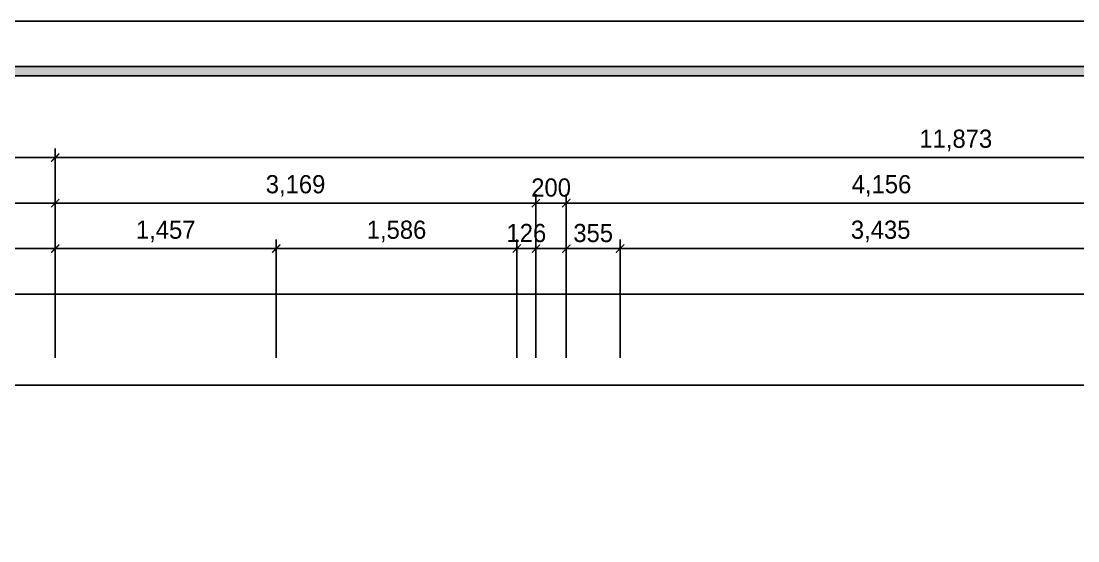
# Model space of a CAD drawing. Header units: millimetres. Extents: x 744 to 27144, y 914 to 19934.
# Drawn here: x 6442 to 13408, y 15907 to 19334 of the extents above; entities that cross this region are included whole.
import ezdxf
from ezdxf.enums import TextEntityAlignment as Align

# ---------------------------------------------------------------- set-up
doc = ezdxf.new("R2010")
doc.units = ezdxf.units.MM
doc.header["$LTSCALE"] = 10
for name, color, linetype in [('FORM(YOURNAME)-1', 1, 'Continuous'), ('FORM(YOURNAME)-11', 1, 'Continuous'), ('치수선', 5, 'Continuous')]:
    doc.layers.add(name, color=color, linetype=linetype)
doc.styles.add('YOURNAME', font='Dotum.ttf')
doc.dimstyles.new('YOURNAME-60', dxfattribs={"dimscale": 60, "dimtxt": 2, "dimasz": 0.9, "dimexe": 1, "dimexo": 3, "dimgap": 0.7, "dimtad": 1, "dimdec": 0, "dimzin": 0, "dimdsep": 46, "dimlunit": 6, "dimtxsty": 'YOURNAME', "dimblk": 'ARCHTICK', "dimcen": 0, "dimclrd": 1, "dimclre": 1, "dimclrt": 7, "dimadec": 0, "dimazin": 0, "dimtfac": 1, "dimtdec": 0, "dimtix": 1, "dimtmove": 2, "dimatfit": 3, "dimldrblk": 'ARCHTICK', "dimfxl": 1, "dimtolj": 1, "dimtzin": 0, "dimarcsym": 0})

# ---------------------------------------------------------------- blocks, each defined once
blk = doc.blocks.new('FORM-ELEVATION')
at = {"layer": 'FORM(YOURNAME)-11'}
h = blk.add_hatch(color=256, dxfattribs=at)
h.dxf.hatch_style = 1
h.paths.add_polyline_path([(-10309, 35708), (71691, 35708), (71691, 35508), (-10309, 35508)])
h.paths.add_polyline_path([(-10309, -21492), (71691, -21492), (71691, -21692), (-10309, -21692)])
at = {"layer": 'Defpoints', "color": 158}
for points in [[(-10309, -21692), (71691, -21692), (71691, 35708), (-10309, 35708)], [(-8309, 33708), (61071, 33708), (61071, -19692), (-8309, -19692)]]:
    blk.add_lwpolyline(points, close=True, dxfattribs=at)
at = {"layer": 'FORM(YOURNAME)-11', "color": 250}
blk.add_lwpolyline([(-11309, -22692), (72691, -22692), (72691, 36708), (-11309, 36708)], close=True, dxfattribs=at)
at = {"layer": 'FORM(YOURNAME)-11'}
blk.add_lwpolyline([(-10309, 35708), (71691, 35708), (71691, 35508), (-10309, 35508)], close=True, dxfattribs=at)
at = {"layer": 'FORM(YOURNAME)-11', "color": 3, "style": 'YOURNAME'}
for tag, height, p in [('1', 451, (71041, -1219)), ('2', 451, (71041, -1863)), ('3', 451, (71041, -3150)), ('4', 451, (71041, -5081)), ('5', 515, (71041, -7398)), ('6', 515, (71041, -9650)), ('7', 515, (71041, -11903)), ('8', 515, (71041, -14155)), ('9', 515, (71041, -16408)), ('10', 515, (66791, -18596)), ('11', 515, (71041, -18660)), ('12', 515, (66791, -20848)), ('13', 515, (71041, -20848))]:
    blk.add_attdef(tag, text='', height=height, dxfattribs=at).set_placement(p, align=Align.MIDDLE_RIGHT)
blk = doc.blocks.new('_ArchTick')
at = {"color": 0, "linetype": 'ByBlock', "const_width": 0.15}
blk.add_lwpolyline([(-0.5, -0.5), (0.5, 0.5)], dxfattribs=at)
blk = doc.blocks.new('*D9')
at = {"layer": 'Defpoints', "color": 0, "transparency": 16777216}
for p in [(9835.4, 18134.1), (6666.4, 16934.1), (9835.4, 16934.1)]:
    blk.add_point(p, dxfattribs=at)
at = {"layer": '치수선', "color": 1, "lineweight": -2, "transparency": 16777216}
for p, q in [((6666.4, 17114.1), (6666.4, 18194.1)), ((9835.4, 17114.1), (9835.4, 18194.1)), ((6666.4, 18134.1), (9835.4, 18134.1))]:
    blk.add_line(p, q, dxfattribs=at)
at = {"layer": '치수선', "color": 1, "lineweight": -2, "transparency": 16777216, "xscale": 54, "yscale": 54, "zscale": 54, "rotation": 180}
blk.add_blockref('_ArchTick', (6666.4, 18134.1), dxfattribs=at)
at = {"layer": '치수선', "color": 1, "lineweight": -2, "transparency": 16777216, "xscale": 54, "yscale": 54, "zscale": 54}
blk.add_blockref('_ArchTick', (9835.4, 18134.1), dxfattribs=at)
at = {"layer": '치수선', "color": 7, "transparency": 16777216, "insert": (8250.9, 18247.7), "char_height": 120, "attachment_point": 5, "style": 'YOURNAME'}
blk.add_mtext('\\A1;3,169', dxfattribs=at)
blk = doc.blocks.new('*D10')
at = {"layer": 'Defpoints', "color": 0, "transparency": 16777216}
for p in [(14191.4, 18134.1), (10035.4, 16934.1), (14191.4, 16934.1)]:
    blk.add_point(p, dxfattribs=at)
at = {"layer": '치수선', "color": 1, "lineweight": -2, "transparency": 16777216}
for p, q in [((10035.4, 17114.1), (10035.4, 18194.1)), ((14191.4, 17114.1), (14191.4, 18194.1)), ((10035.4, 18134.1), (14191.4, 18134.1))]:
    blk.add_line(p, q, dxfattribs=at)
at = {"layer": '치수선', "color": 1, "lineweight": -2, "transparency": 16777216, "xscale": 54, "yscale": 54, "zscale": 54, "rotation": 180}
blk.add_blockref('_ArchTick', (10035.4, 18134.1), dxfattribs=at)
at = {"layer": '치수선', "color": 1, "lineweight": -2, "transparency": 16777216, "xscale": 54, "yscale": 54, "zscale": 54}
blk.add_blockref('_ArchTick', (14191.4, 18134.1), dxfattribs=at)
at = {"layer": '치수선', "color": 7, "transparency": 16777216, "insert": (12113.4, 18247.7), "char_height": 120, "attachment_point": 5, "style": 'YOURNAME'}
blk.add_mtext('\\A1;4,156', dxfattribs=at)
blk = doc.blocks.new('*D25')
at = {"layer": 'Defpoints', "color": 0, "transparency": 16777216}
for p in [(18539.8, 18434.1), (6666.4, 16934.1), (18539.8, 16934.1)]:
    blk.add_point(p, dxfattribs=at)
at = {"layer": '치수선', "color": 1, "lineweight": -2, "transparency": 16777216}
for p, q in [((6666.4, 17114.1), (6666.4, 18494.1)), ((18539.8, 17114.1), (18539.8, 18494.1)), ((6666.4, 18434.1), (18539.8, 18434.1))]:
    blk.add_line(p, q, dxfattribs=at)
at = {"layer": '치수선', "color": 1, "lineweight": -2, "transparency": 16777216, "xscale": 54, "yscale": 54, "zscale": 54, "rotation": 180}
blk.add_blockref('_ArchTick', (6666.4, 18434.1), dxfattribs=at)
at = {"layer": '치수선', "color": 1, "lineweight": -2, "transparency": 16777216, "xscale": 54, "yscale": 54, "zscale": 54}
blk.add_blockref('_ArchTick', (18539.8, 18434.1), dxfattribs=at)
at = {"layer": '치수선', "color": 7, "transparency": 16777216, "insert": (12603.1, 18547.7), "char_height": 120, "attachment_point": 5, "style": 'YOURNAME'}
blk.add_mtext('\\A1;11,873', dxfattribs=at)
blk = doc.blocks.new('*D26')
at = {"layer": 'Defpoints', "color": 0, "transparency": 16777216}
for p in [(10035.4, 18134.1), (9835.4, 16934.1), (10035.4, 16934.1)]:
    blk.add_point(p, dxfattribs=at)
at = {"layer": '치수선', "color": 1, "lineweight": -2, "transparency": 16777216}
for p, q in [((9835.4, 17114.1), (9835.4, 18194.1)), ((10035.4, 17114.1), (10035.4, 18194.1)), ((9835.4, 18134.1), (9781.4, 18134.1)), ((9835.4, 18134.1), (10035.4, 18134.1)), ((10035.4, 18134.1), (10089.4, 18134.1))]:
    blk.add_line(p, q, dxfattribs=at)
at = {"layer": '치수선', "color": 1, "lineweight": -2, "transparency": 16777216, "xscale": 54, "yscale": 54, "zscale": 54}
blk.add_blockref('_ArchTick', (9835.4, 18134.1), dxfattribs=at)
at = {"layer": '치수선', "color": 1, "lineweight": -2, "transparency": 16777216, "xscale": 54, "yscale": 54, "zscale": 54, "rotation": 180}
blk.add_blockref('_ArchTick', (10035.4, 18134.1), dxfattribs=at)
at = {"layer": '치수선', "color": 7, "transparency": 16777216, "insert": (9935.4, 18236.2), "char_height": 120, "attachment_point": 5, "style": 'YOURNAME'}
blk.add_mtext('\\A1;200', dxfattribs=at)
blk = doc.blocks.new('*D55')
at = {"layer": 'Defpoints', "color": 0, "transparency": 16777216}
for p in [(9709.4, 17834.1), (8123.4, 16934.1), (9709.4, 16934.1)]:
    blk.add_point(p, dxfattribs=at)
at = {"layer": '치수선', "color": 1, "lineweight": -2, "transparency": 16777216}
for p, q in [((8123.4, 17114.1), (8123.4, 17894.1)), ((8123.4, 17834.1), (9709.4, 17834.1)), ((9709.4, 17114.1), (9709.4, 17894.1))]:
    blk.add_line(p, q, dxfattribs=at)
at = {"layer": '치수선', "color": 1, "lineweight": -2, "transparency": 16777216, "xscale": 54, "yscale": 54, "zscale": 54, "rotation": 180}
blk.add_blockref('_ArchTick', (8123.4, 17834.1), dxfattribs=at)
at = {"layer": '치수선', "color": 1, "lineweight": -2, "transparency": 16777216, "xscale": 54, "yscale": 54, "zscale": 54}
blk.add_blockref('_ArchTick', (9709.4, 17834.1), dxfattribs=at)
at = {"layer": '치수선', "color": 7, "transparency": 16777216, "insert": (8916.4, 17947.7), "char_height": 120, "attachment_point": 5, "style": 'YOURNAME'}
blk.add_mtext('\\A1;1,586', dxfattribs=at)
blk = doc.blocks.new('*D56')
at = {"layer": 'Defpoints', "color": 0, "transparency": 16777216}
for p in [(8123.4, 17834.1), (6666.4, 16934.1), (8123.4, 16934.1)]:
    blk.add_point(p, dxfattribs=at)
at = {"layer": '치수선', "color": 1, "lineweight": -2, "transparency": 16777216}
for p, q in [((6666.4, 17114.1), (6666.4, 17894.1)), ((6666.4, 17834.1), (8123.4, 17834.1)), ((8123.4, 17114.1), (8123.4, 17894.1))]:
    blk.add_line(p, q, dxfattribs=at)
at = {"layer": '치수선', "color": 1, "lineweight": -2, "transparency": 16777216, "xscale": 54, "yscale": 54, "zscale": 54, "rotation": 180}
blk.add_blockref('_ArchTick', (6666.4, 17834.1), dxfattribs=at)
at = {"layer": '치수선', "color": 1, "lineweight": -2, "transparency": 16777216, "xscale": 54, "yscale": 54, "zscale": 54}
blk.add_blockref('_ArchTick', (8123.4, 17834.1), dxfattribs=at)
at = {"layer": '치수선', "color": 7, "transparency": 16777216, "insert": (7394.9, 17947.7), "char_height": 120, "attachment_point": 5, "style": 'YOURNAME'}
blk.add_mtext('\\A1;1,457', dxfattribs=at)
blk = doc.blocks.new('*D57')
at = {"layer": 'Defpoints', "color": 0, "transparency": 16777216}
for p in [(9835.4, 17834.1), (9709.4, 16934.1), (9835.4, 16934.1)]:
    blk.add_point(p, dxfattribs=at)
at = {"layer": '치수선', "color": 1, "lineweight": -2, "transparency": 16777216}
for p, q in [((9709.4, 17834.1), (9655.4, 17834.1)), ((9709.4, 17114.1), (9709.4, 17894.1)), ((9709.4, 17834.1), (9835.4, 17834.1)), ((9835.4, 17114.1), (9835.4, 17894.1)), ((9835.4, 17834.1), (9889.4, 17834.1))]:
    blk.add_line(p, q, dxfattribs=at)
at = {"layer": '치수선', "color": 1, "lineweight": -2, "transparency": 16777216, "xscale": 54, "yscale": 54, "zscale": 54}
blk.add_blockref('_ArchTick', (9709.4, 17834.1), dxfattribs=at)
at = {"layer": '치수선', "color": 1, "lineweight": -2, "transparency": 16777216, "xscale": 54, "yscale": 54, "zscale": 54, "rotation": 180}
blk.add_blockref('_ArchTick', (9835.4, 17834.1), dxfattribs=at)
at = {"layer": '치수선', "color": 7, "transparency": 16777216, "insert": (9772.4, 17936.2), "char_height": 120, "attachment_point": 5, "style": 'YOURNAME'}
blk.add_mtext('\\A1;126', dxfattribs=at)
blk = doc.blocks.new('*D58')
at = {"layer": 'Defpoints', "color": 0, "transparency": 16777216}
for p in [(10390.4, 17834.1), (10035.4, 16934.1), (10390.4, 16934.1)]:
    blk.add_point(p, dxfattribs=at)
at = {"layer": '치수선', "color": 1, "lineweight": -2, "transparency": 16777216}
for p, q in [((10035.4, 17834.1), (9981.4, 17834.1)), ((10035.4, 17114.1), (10035.4, 17894.1)), ((10035.4, 17834.1), (10390.4, 17834.1)), ((10390.4, 17114.1), (10390.4, 17894.1)), ((10390.4, 17834.1), (10444.4, 17834.1))]:
    blk.add_line(p, q, dxfattribs=at)
at = {"layer": '치수선', "color": 1, "lineweight": -2, "transparency": 16777216, "xscale": 54, "yscale": 54, "zscale": 54}
blk.add_blockref('_ArchTick', (10035.4, 17834.1), dxfattribs=at)
at = {"layer": '치수선', "color": 1, "lineweight": -2, "transparency": 16777216, "xscale": 54, "yscale": 54, "zscale": 54, "rotation": 180}
blk.add_blockref('_ArchTick', (10390.4, 17834.1), dxfattribs=at)
at = {"layer": '치수선', "color": 7, "transparency": 16777216, "insert": (10212.9, 17936.2), "char_height": 120, "attachment_point": 5, "style": 'YOURNAME'}
blk.add_mtext('\\A1;355', dxfattribs=at)
blk = doc.blocks.new('*D59')
at = {"layer": 'Defpoints', "color": 0, "transparency": 16777216}
for p in [(13825.4, 17834.1), (10390.4, 16934.1), (13825.4, 16934.1)]:
    blk.add_point(p, dxfattribs=at)
at = {"layer": '치수선', "color": 1, "lineweight": -2, "transparency": 16777216}
for p, q in [((10390.4, 17114.1), (10390.4, 17894.1)), ((10390.4, 17834.1), (13825.4, 17834.1)), ((13825.4, 17114.1), (13825.4, 17894.1))]:
    blk.add_line(p, q, dxfattribs=at)
at = {"layer": '치수선', "color": 1, "lineweight": -2, "transparency": 16777216, "xscale": 54, "yscale": 54, "zscale": 54, "rotation": 180}
blk.add_blockref('_ArchTick', (10390.4, 17834.1), dxfattribs=at)
at = {"layer": '치수선', "color": 1, "lineweight": -2, "transparency": 16777216, "xscale": 54, "yscale": 54, "zscale": 54}
blk.add_blockref('_ArchTick', (13825.4, 17834.1), dxfattribs=at)
at = {"layer": '치수선', "color": 7, "transparency": 16777216, "insert": (12107.9, 17947.7), "char_height": 120, "attachment_point": 5, "style": 'YOURNAME'}
blk.add_mtext('\\A1;3,435', dxfattribs=at)

msp = doc.modelspace()

# ---------------------------------------------------------------- linework, layer by layer
at = {"layer": 'Defpoints'}
for points in [[(23058.1, 18434.1), (2244.1, 18434.1), (2244.1, 2414.1), (23058.1, 2414.1)], [(22758.1, 18134.1), (2544.1, 18134.1), (2544.1, 2714.1), (22758.1, 2714.1)], [(22458.1, 17834.1), (2844.1, 17834.1), (2844.1, 3014.1), (22458.1, 3014.1)], [(22158.1, 17534.1), (3144.1, 17534.1), (3144.1, 3314.1), (22158.1, 3314.1)], [(21558.1, 16934.1), (3744.1, 16934.1), (3744.1, 3914.1), (21558.1, 3914.1)]]:
    msp.add_lwpolyline(points, close=True, dxfattribs=at)

# ---------------------------------------------------------------- block references
at = {"layer": 'FORM(YOURNAME)-1', "xscale": 0.3, "yscale": 0.3, "zscale": 0.3}
msp.add_blockref('FORM-ELEVATION', (4736.6, 8321.6), dxfattribs=at)

# ---------------------------------------------------------------- dimensions: what is measured, and where the dimension line sits
at = {"layer": '치수선'}
for base, p1, p2, picture, middle in [((18539.8, 18434.1), (6666.4, 16934.1), (18539.8, 16934.1), '*D25', (12603.1, 18547.7)), ((9835.4, 18134.1), (6666.4, 16934.1), (9835.4, 16934.1), '*D9', (8250.9, 18247.7)), ((14191.4, 18134.1), (10035.4, 16934.1), (14191.4, 16934.1), '*D10', (12113.4, 18247.7)), ((10035.4, 18134.1), (9835.4, 16934.1), (10035.4, 16934.1), '*D26', (9935.4, 18236.2)), ((8123.4, 17834.1), (6666.4, 16934.1), (8123.4, 16934.1), '*D56', (7394.9, 17947.7)), ((9709.4, 17834.1), (8123.4, 16934.1), (9709.4, 16934.1), '*D55', (8916.4, 17947.7)), ((9835.4, 17834.1), (9709.4, 16934.1), (9835.4, 16934.1), '*D57', (9772.4, 17936.2)), ((10390.4, 17834.1), (10035.4, 16934.1), (10390.4, 16934.1), '*D58', (10212.9, 17936.2)), ((13825.4, 17834.1), (10390.4, 16934.1), (13825.4, 16934.1), '*D59', (12107.9, 17947.7))]:
    dim = msp.add_linear_dim(base=base, p1=p1, p2=p2, dimstyle='YOURNAME-60', dxfattribs=at)
    dim.commit()
    dim.dimension.update_dxf_attribs({"geometry": picture, "text_midpoint": middle})

doc.saveas('drawing.dxf')
